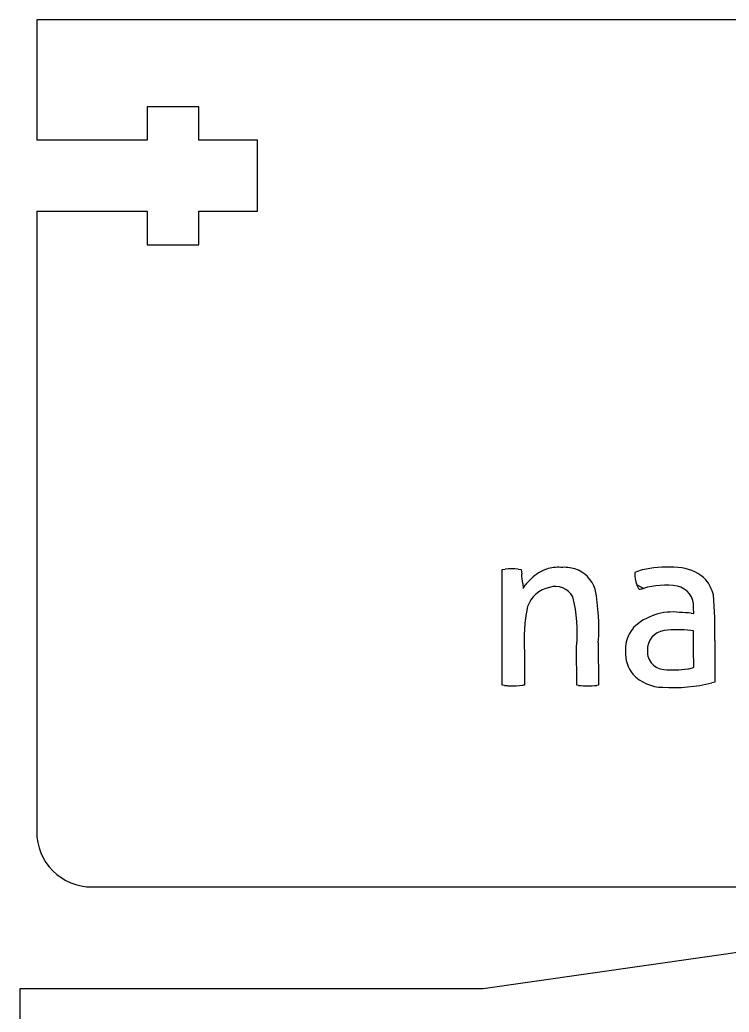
# Model space of a CAD drawing. Extents: x -105 to 105, y -106 to 105.
# Drawn here: x -104.14 to -71.53, y 18.55 to 64.19 of the extents above; entities that cross this region are included whole.
import ezdxf

# ---------------------------------------------------------------- set-up
doc = ezdxf.new("R2010")
doc.units = 0
doc.header["$MEASUREMENT"] = 0
doc.layers.add('LAYER_1', color=7, linetype='CONTINUOUS')

msp = doc.modelspace()

# ---------------------------------------------------------------- linework, layer by layer
at = {"layer": 'LAYER_1'}
for points in [[(-103.3699, 64.1885), (-103.3699, 64.1885), (-103.3699, 58.6485), (-103.3699, 58.6485)], [(-61.4599, 64.1885), (-61.4599, 64.1885), (-103.3699, 64.1885), (-103.3699, 64.1885)], [(-103.3699, 55.3846), (-103.3699, 55.3846), (-103.3699, 26.8505), (-103.3699, 26.8505)], [(-81.2322, 38.9258), (-81.4314, 38.947), (-81.6321, 38.947), (-81.8312, 38.9258)], [(-79.9248, 38.9259), (-80.0517, 38.8804), (-80.1748, 38.8248), (-80.2928, 38.7595)], [(-79.2654, 39.0049), (-79.4883, 39.0251), (-79.713, 38.9982), (-79.9248, 38.9259)], [(-78.6215, 38.9342), (-78.8299, 38.9975), (-79.0483, 39.0215), (-79.2654, 39.0049)], [(-77.6895, 38.0037), (-77.8328, 38.4455), (-78.1795, 38.7916), (-78.6215, 38.9342)], [(-75.1704, 38.9565), (-75.4118, 38.9344), (-75.6477, 38.8709), (-75.8676, 38.7687)], [(-73.7065, 38.9837), (-74.1937, 39.0359), (-74.6855, 39.0268), (-75.1704, 38.9566)], [(-72.5977, 38.4351), (-72.8964, 38.7356), (-73.2864, 38.9285), (-73.7065, 38.9837)], [(-81.0224, 38.2669), (-81.0335, 38.4125), (-81.0493, 38.5576), (-81.0696, 38.7021)], [(-80.2928, 38.7595), (-80.5293, 38.6054), (-80.7369, 38.4109), (-80.906, 38.1848)], [(-75.8676, 38.7687), (-75.8751, 38.5739), (-75.8428, 38.3796), (-75.7729, 38.1977)], [(-72.2497, 37.7392), (-72.3208, 37.991), (-72.4388, 38.2272), (-72.5977, 38.4351)], [(-79.7901, 38.0874), (-80.2603, 37.9955), (-80.6446, 37.6577), (-80.7961, 37.2032)], [(-78.7164, 37.6547), (-78.9251, 38.0368), (-79.3748, 38.2181), (-79.7901, 38.0874)], [(-77.545, 35.5596), (-77.4868, 36.3771), (-77.5353, 37.1988), (-77.6895, 38.0037)], [(-73.9102, 38.1414), (-74.4324, 38.2239), (-74.9664, 38.1898), (-75.4738, 38.0416)], [(-73.1728, 37.1517), (-73.133, 37.6206), (-73.4495, 38.0455), (-73.9102, 38.1414)], [(-78.5433, 35.367), (-78.4671, 36.1338), (-78.5257, 36.9081), (-78.7164, 37.6547)], [(-72.195, 35.6492), (-72.173, 36.3463), (-72.1913, 37.0441), (-72.2497, 37.7392)], [(-80.7961, 37.2032), (-80.9464, 36.5168), (-80.9952, 35.812), (-80.941, 35.1114)], [(-73.8069, 36.9357), (-74.5807, 37.0319), (-75.3568, 36.7761), (-75.9217, 36.2386)], [(-73.1541, 36.8866), (-73.1541, 36.8866), (-73.1729, 37.1517), (-73.1729, 37.1517)], [(-73.2723, 36.9028), (-73.4501, 36.9196), (-73.6284, 36.9306), (-73.8069, 36.9357)], [(-73.2723, 36.9028), (-73.2723, 36.9028), (-73.1541, 36.8867), (-73.1541, 36.8867)], [(-75.9217, 36.2386), (-76.0816, 36.0499), (-76.1977, 35.8281), (-76.2618, 35.5893)], [(-74.5177, 36.1045), (-74.9735, 36.0397), (-75.3056, 35.6396), (-75.2855, 35.1798)], [(-73.2892, 36.1095), (-73.6976, 36.1538), (-74.1097, 36.1521), (-74.5177, 36.1044)], [(-76.2952, 35.1414), (-76.316, 34.7627), (-76.1961, 34.3897), (-75.9585, 34.0941)], [(-76.2618, 35.5893), (-76.2891, 35.4416), (-76.3002, 35.2914), (-76.2952, 35.1414)], [(-75.2855, 35.1798), (-75.3075, 34.95), (-75.2255, 34.7225), (-75.0619, 34.5596)], [(-75.0619, 34.5596), (-74.9192, 34.4202), (-74.7341, 34.3321), (-74.5358, 34.3093)], [(-74.5358, 34.3093), (-74.1673, 34.2813), (-73.7969, 34.2897), (-73.43, 34.3344)], [(-73.43, 34.3344), (-73.3581, 34.346), (-73.2874, 34.3635), (-73.2184, 34.3867)], [(-73.2184, 34.3867), (-73.2184, 34.3867), (-73.1605, 34.411), (-73.1605, 34.411)], [(-75.9585, 34.0941), (-75.6007, 33.7143), (-75.1035, 33.4968), (-74.5817, 33.4921)], [(-81.8568, 33.5817), (-81.7866, 33.5726), (-81.7162, 33.5646), (-81.6457, 33.5577)], [(-81.6457, 33.5578), (-81.4342, 33.5488), (-81.2223, 33.5574), (-81.0122, 33.5835)], [(-81.6457, 33.5578), (-81.6457, 33.5578), (-81.6457, 33.5577), (-81.6457, 33.5577)], [(-78.4511, 33.5779), (-78.1747, 33.5497), (-77.8962, 33.5497), (-77.6198, 33.5779)], [(-74.5817, 33.4921), (-73.8224, 33.4454), (-73.0605, 33.5143), (-72.3219, 33.6963)], [(-103.3699, 26.8505), (-103.3699, 26.1769), (-103.1023, 25.5308), (-102.626, 25.0545)], [(-102.626, 25.0545), (-102.1496, 24.5781), (-101.5036, 24.3105), (-100.8299, 24.3105)], [(-100.8299, 24.3105), (-100.8299, 24.3105), (-9.3899, 24.3105), (-9.3899, 24.3105)], [(-70.828, 21.3451), (-70.828, 21.3451), (-82.8409, 19.6273), (-82.8409, 19.6273)], [(-104.1442, 19.6273), (-104.1442, 19.6273), (-104.1442, 4.6273), (-104.1442, 4.6273)], [(-82.8409, 19.6273), (-82.8409, 19.6273), (-104.1442, 19.6273), (-104.1442, 19.6273)]]:
    msp.add_open_spline(points, degree=3, dxfattribs=at)
for points, knots in [([(-103.3699, 55.3846), (-103.3699, 55.3846), (-98.2899, 55.3846), (-98.2899, 55.3846), (-98.2899, 55.3846), (-98.2899, 55.3846), (-98.2899, 53.8416), (-98.2899, 53.8416), (-98.2899, 53.8416), (-98.2899, 53.8416), (-95.9087, 53.8416), (-95.9087, 53.8416), (-95.9087, 53.8416), (-95.9087, 53.8416), (-95.9087, 55.3846), (-95.9087, 55.3846), (-95.9087, 55.3846), (-95.9087, 55.3846), (-93.2099, 55.3846), (-93.2099, 55.3846), (-93.2099, 55.3846), (-93.2099, 55.3846), (-93.2099, 58.6485), (-93.2099, 58.6485), (-93.2099, 58.6485), (-93.2099, 58.6485), (-95.9087, 58.6485), (-95.9087, 58.6485), (-95.9087, 58.6485), (-95.9087, 58.6485), (-95.9087, 60.1916), (-95.9087, 60.1916), (-95.9087, 60.1916), (-95.9087, 60.1916), (-98.2899, 60.1916), (-98.2899, 60.1916), (-98.2899, 60.1916), (-98.2899, 60.1916), (-98.2899, 58.6485), (-98.2899, 58.6485), (-98.2899, 58.6485), (-98.2899, 58.6485), (-103.3699, 58.6485), (-103.3699, 58.6485)], [0, 0, 0, 0, 0.0833333, 0.0833333, 0.0833333, 0.0833333, 0.1666667, 0.1666667, 0.1666667, 0.1666667, 0.25, 0.25, 0.25, 0.25, 0.3333333, 0.3333333, 0.3333333, 0.3333333, 0.4166667, 0.4166667, 0.4166667, 0.4166667, 0.5, 0.5, 0.5, 0.5, 0.5833333, 0.5833333, 0.5833333, 0.5833333, 0.6666667, 0.6666667, 0.6666667, 0.6666667, 0.75, 0.75, 0.75, 0.75, 0.8333333, 0.8333333, 0.8333333, 0.8333333, 1, 1, 1, 1]), ([(-81.8568, 33.5817), (-81.8568, 33.5817), (-81.9656, 33.5961), (-81.9656, 33.5961), (-81.9656, 33.5961), (-81.9656, 33.5961), (-81.9656, 36.2527), (-81.9656, 36.2527), (-81.9656, 36.2527), (-81.9656, 36.2527), (-81.9656, 38.9094), (-81.9656, 38.9094), (-81.9656, 38.9094), (-81.9656, 38.9094), (-81.8312, 38.9255), (-81.8312, 38.9255)], [0, 0, 0, 0, 0.2, 0.2, 0.2, 0.2, 0.4, 0.4, 0.4, 0.4, 0.6, 0.6, 0.6, 0.6, 1, 1, 1, 1]), ([(-81.2322, 38.9258), (-81.2322, 38.9258), (-81.1003, 38.91), (-81.1003, 38.91), (-81.1003, 38.91), (-81.1003, 38.91), (-81.0696, 38.7021), (-81.0696, 38.7021)], [0, 0, 0, 0, 0.3333333, 0.3333333, 0.3333333, 0.3333333, 1, 1, 1, 1]), ([(-81.0224, 38.2669), (-81.0224, 38.2669), (-81.0058, 38.0396), (-81.0058, 38.0396), (-81.0058, 38.0396), (-81.0058, 38.0396), (-80.906, 38.1848), (-80.906, 38.1848)], [0, 0, 0, 0, 0.3333333, 0.3333333, 0.3333333, 0.3333333, 1, 1, 1, 1]), ([(-75.4738, 38.0416), (-75.4738, 38.0416), (-75.5232, 38.0283), (-75.5232, 38.0283), (-75.5232, 38.0283), (-75.5232, 38.0283), (-75.5647, 38.0176), (-75.5647, 38.0176), (-75.5647, 38.0176), (-75.5647, 38.0176), (-75.5992, 38.01), (-75.5992, 38.01), (-75.5992, 38.01), (-75.5992, 38.01), (-75.6277, 38.0057), (-75.6277, 38.0057), (-75.6277, 38.0057), (-75.6277, 38.0057), (-75.6522, 38.0056), (-75.6522, 38.0056), (-75.6522, 38.0056), (-75.6522, 38.0056), (-75.6723, 38.0104), (-75.6723, 38.0104), (-75.6723, 38.0104), (-75.6723, 38.0104), (-75.6893, 38.0209), (-75.6893, 38.0209), (-75.6893, 38.0209), (-75.6893, 38.0209), (-75.7042, 38.0375), (-75.7042, 38.0375), (-75.7042, 38.0375), (-75.7042, 38.0375), (-75.7181, 38.0609), (-75.7181, 38.0609), (-75.7181, 38.0609), (-75.7181, 38.0609), (-75.7322, 38.0919), (-75.7322, 38.0919), (-75.7322, 38.0919), (-75.7322, 38.0919), (-75.7442, 38.1218), (-75.7442, 38.1218), (-75.7442, 38.1218), (-75.7442, 38.1218), (-75.7576, 38.1569), (-75.7576, 38.1569), (-75.7576, 38.1569), (-75.7576, 38.1569), (-75.7729, 38.1975), (-75.7729, 38.1975), (-75.7729, 38.1975), (-75.7729, 38.1975), (-75.4738, 38.0414), (-75.4738, 38.0414), (-75.4738, 38.0414), (-75.4738, 38.0414), (-75.4738, 38.0416), (-75.4738, 38.0416)], [0, 0, 0, 0, 0.0625, 0.0625, 0.0625, 0.0625, 0.125, 0.125, 0.125, 0.125, 0.1875, 0.1875, 0.1875, 0.1875, 0.25, 0.25, 0.25, 0.25, 0.3125, 0.3125, 0.3125, 0.3125, 0.375, 0.375, 0.375, 0.375, 0.4375, 0.4375, 0.4375, 0.4375, 0.5, 0.5, 0.5, 0.5, 0.5625, 0.5625, 0.5625, 0.5625, 0.625, 0.625, 0.625, 0.625, 0.6875, 0.6875, 0.6875, 0.6875, 0.75, 0.75, 0.75, 0.75, 0.8125, 0.8125, 0.8125, 0.8125, 0.875, 0.875, 0.875, 0.875, 1, 1, 1, 1]), ([(-73.1605, 34.4111), (-73.1605, 34.4111), (-73.1673, 35.249), (-73.1673, 35.249), (-73.1673, 35.249), (-73.1673, 35.249), (-73.174, 36.087), (-73.174, 36.087), (-73.174, 36.087), (-73.174, 36.087), (-73.2892, 36.1095), (-73.2892, 36.1095)], [0, 0, 0, 0, 0.25, 0.25, 0.25, 0.25, 0.5, 0.5, 0.5, 0.5, 1, 1, 1, 1]), ([(-72.195, 35.6492), (-72.195, 35.6492), (-72.1865, 33.7256), (-72.1865, 33.7256), (-72.1865, 33.7256), (-72.1865, 33.7256), (-72.3219, 33.6963), (-72.3219, 33.6963)], [0, 0, 0, 0, 0.3333333, 0.3333333, 0.3333333, 0.3333333, 1, 1, 1, 1]), ([(-78.4511, 33.5779), (-78.4511, 33.5779), (-78.5326, 33.5963), (-78.5326, 33.5963), (-78.5326, 33.5963), (-78.5326, 33.5963), (-78.5433, 35.367), (-78.5433, 35.367)], [0, 0, 0, 0, 0.3333333, 0.3333333, 0.3333333, 0.3333333, 1, 1, 1, 1]), ([(-77.545, 35.5596), (-77.545, 35.5596), (-77.5355, 33.5975), (-77.5355, 33.5975), (-77.5355, 33.5975), (-77.5355, 33.5975), (-77.6198, 33.5786), (-77.6198, 33.5786)], [0, 0, 0, 0, 0.3333333, 0.3333333, 0.3333333, 0.3333333, 1, 1, 1, 1]), ([(-80.941, 35.1114), (-80.941, 35.1114), (-80.9418, 33.597), (-80.9418, 33.597), (-80.9418, 33.597), (-80.9418, 33.597), (-81.0122, 33.5835), (-81.0122, 33.5835)], [0, 0, 0, 0, 0.3333333, 0.3333333, 0.3333333, 0.3333333, 1, 1, 1, 1])]:
    msp.add_open_spline(points, degree=3, knots=knots, dxfattribs=at)

doc.saveas('drawing.dxf')
